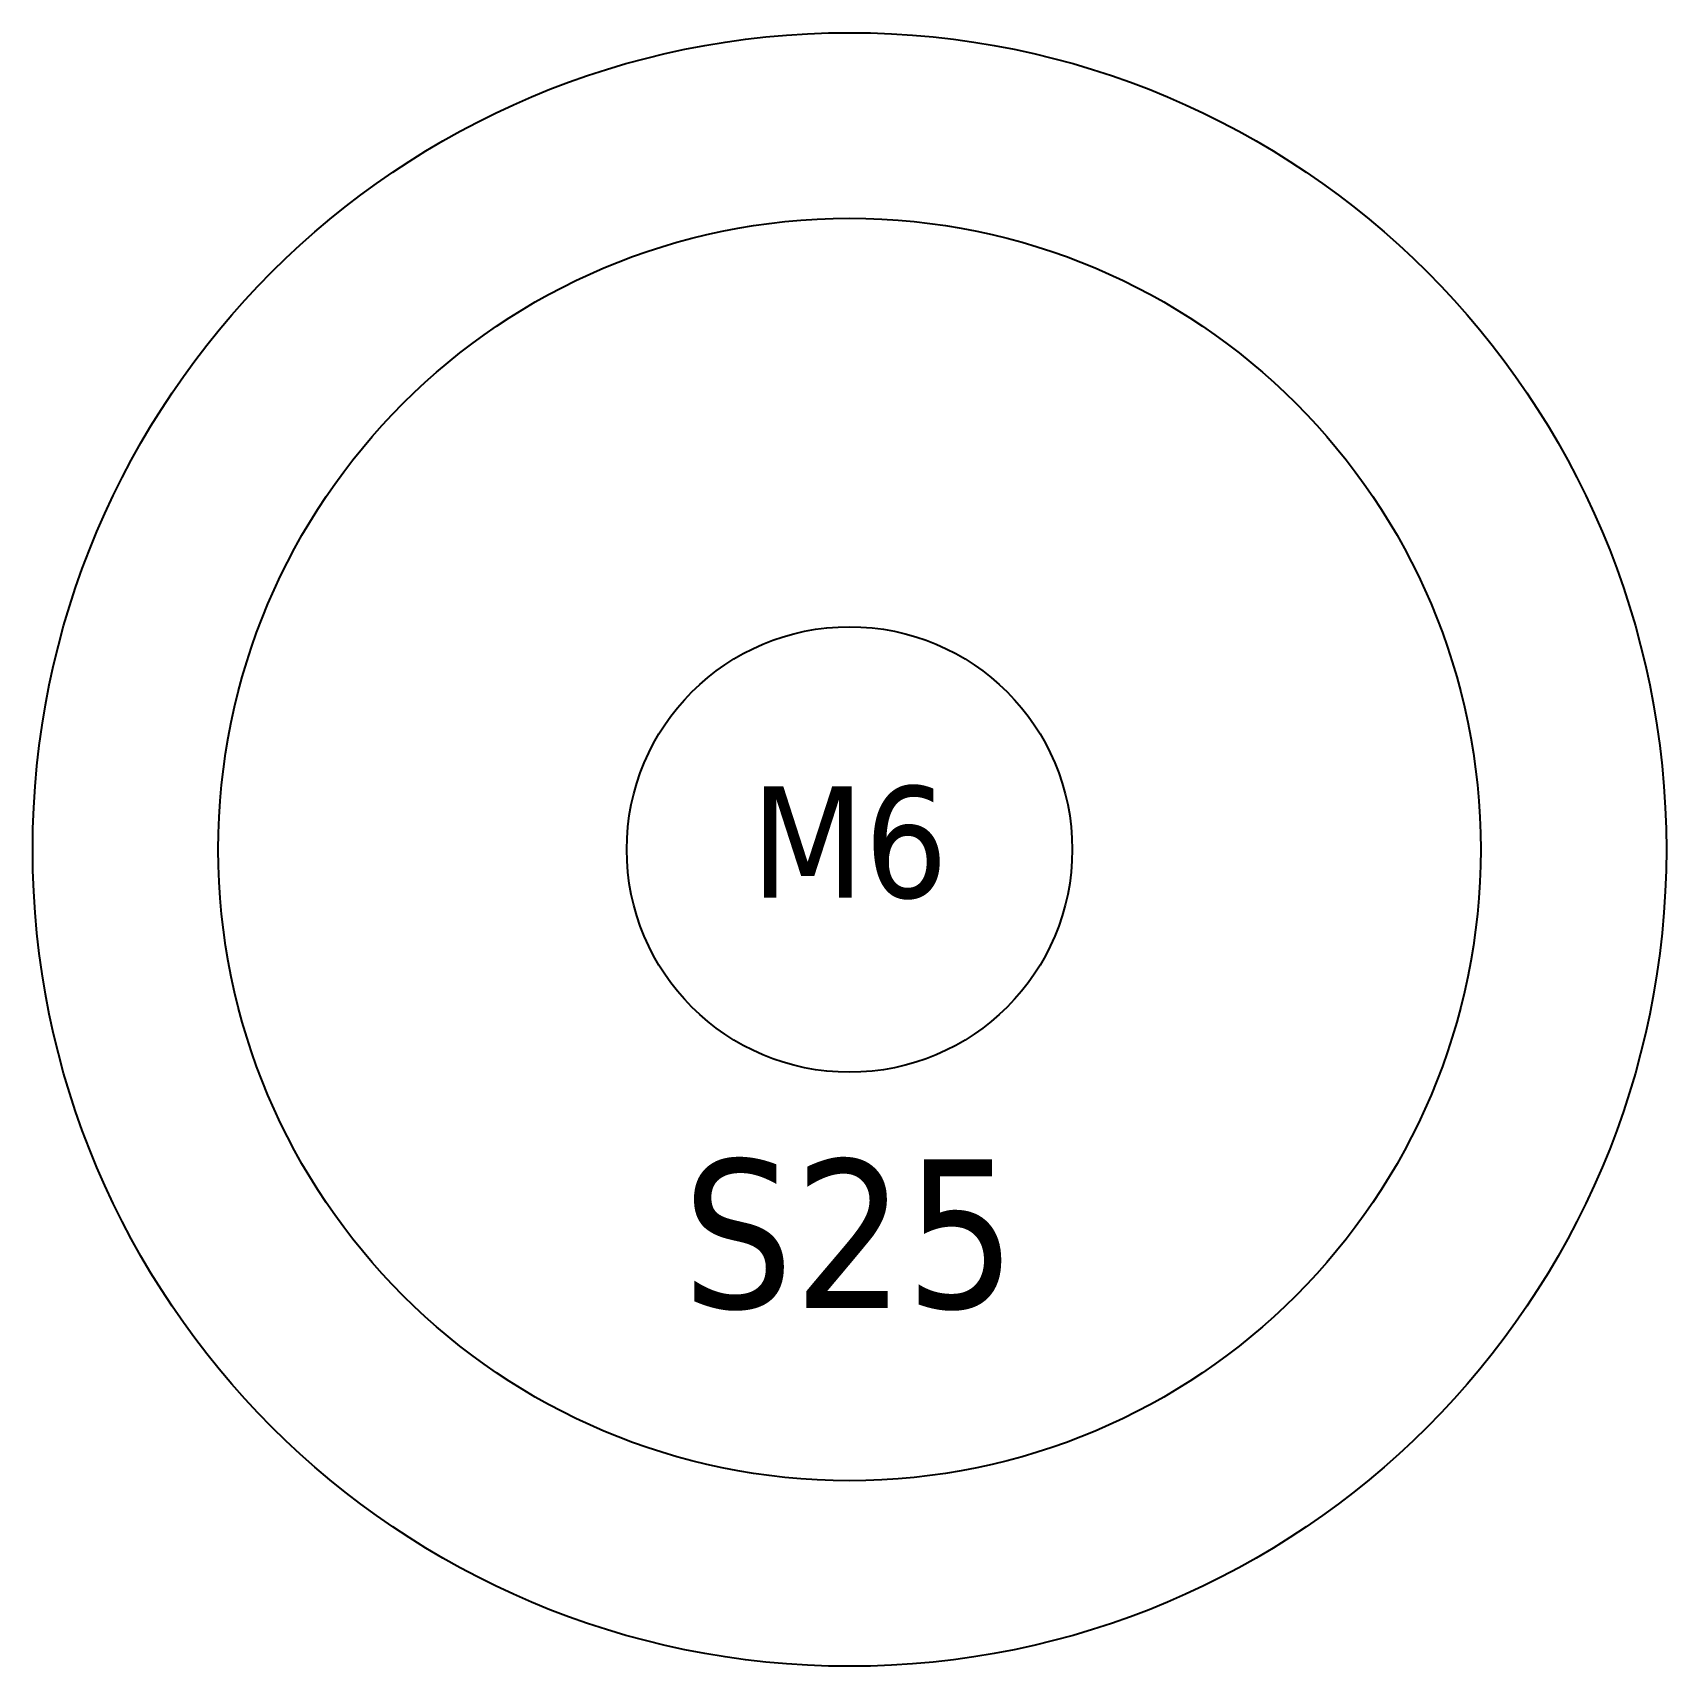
# Model space of a CAD drawing. Header units: inches. Extents: x 4 to 26, y 0 to 22.
import ezdxf

# ---------------------------------------------------------------- set-up
doc = ezdxf.new("R2010")
doc.units = ezdxf.units.IN

# ---------------------------------------------------------------- blocks, each defined once
blk = doc.blocks.new('su25-4')
at = {"color": 1}
for radius in [11, 8.5, 3]:
    blk.add_circle((0, 0), radius, dxfattribs=at)
at = {"color": 1, "width": 30.09782, "attachment_point": 5}
for s, insert, char_height in [('{\\fTahoma|b0|i0|c0|p34;M6}', (0, 0.088), 1.5), ('{\\fTahoma|b0|i0|c0|p34;S25}', (0, -5.193), 2)]:
    blk.add_mtext(s, dxfattribs=dict(at, insert=insert, char_height=char_height))

msp = doc.modelspace()

# ---------------------------------------------------------------- block references
msp.add_blockref('su25-4', (15.049, 11))

doc.saveas('drawing.dxf')
